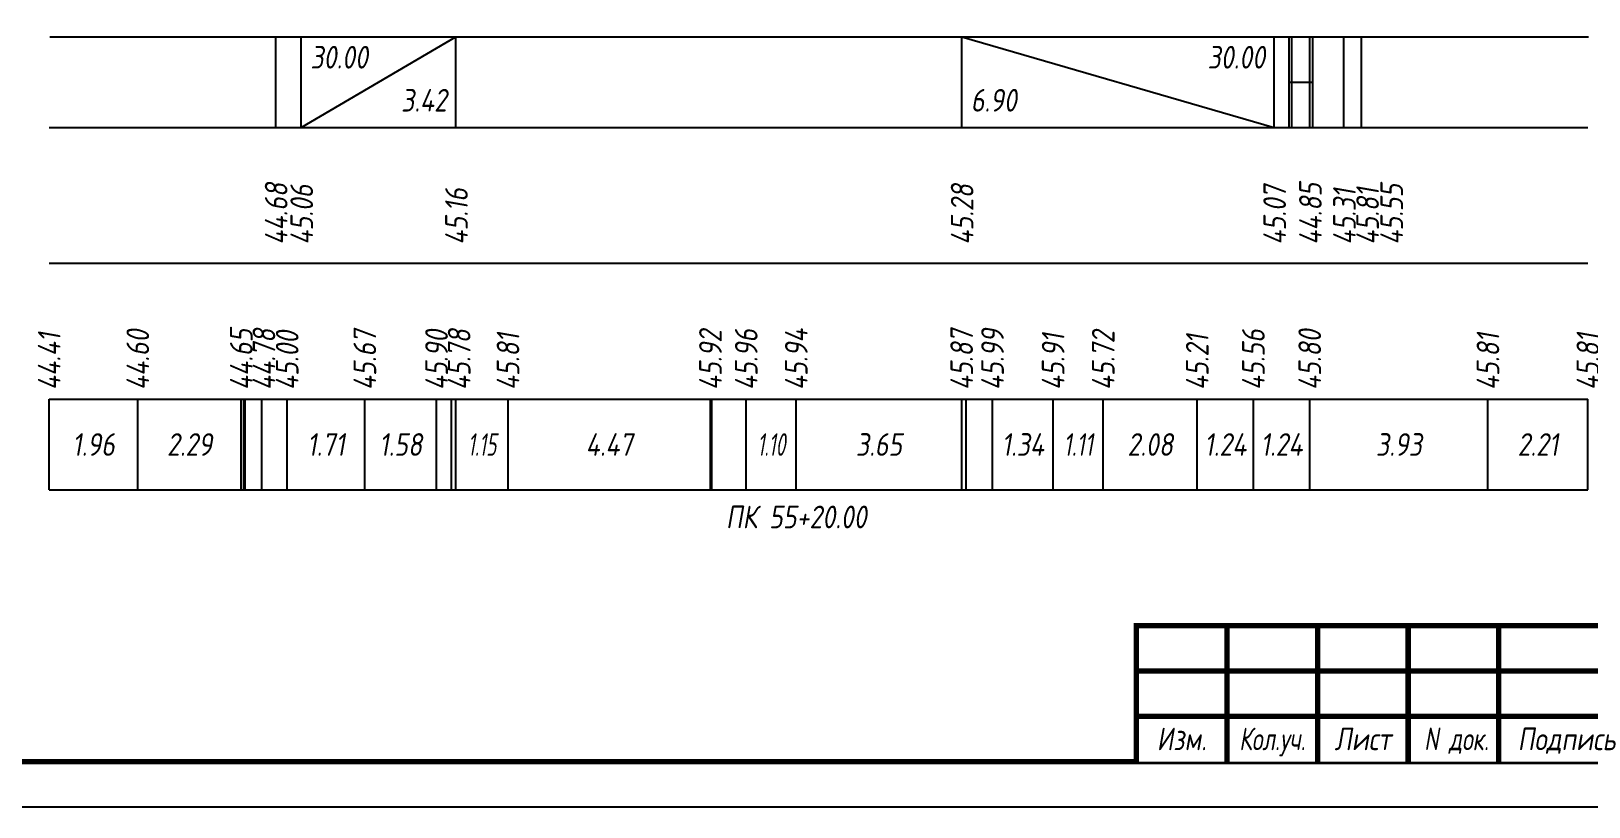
# Model space of a CAD drawing. Extents: x -717 to 1451, y -133302 to 233.
# Drawn here: x 78 to 249.9, y -86945.4 to -86859.8 of the extents above; entities that cross this region are included whole.
import ezdxf
from ezdxf.enums import TextEntityAlignment as Align

# ---------------------------------------------------------------- set-up
doc = ezdxf.new("R2010")
doc.units = 0
for name, color, linetype in [('Зарамочное оформление', 7, 'Continuous'), ('Код_510', 7, 'Continuous'), ('Код_516', 1, 'Continuous'), ('Подписи поперечников', 7, 'Continuous'), ('Таблица', 7, 'Continuous')]:
    doc.layers.add(name, color=color, linetype=linetype)
doc.styles.add('М', font='romand.shx', dxfattribs={"width": 0.8, "oblique": 10, "height": 2.5})

# ---------------------------------------------------------------- blocks, each defined once
blk = doc.blocks.new('Штамп')
at = {"linetype": 'Continuous'}
blk.add_wipeout([(199.95, -411.25), (384.95, -411.25), (384.95, -426.25), (199.95, -426.25)], dxfattribs=at).dxf.layer = 'Зарамочное оформление'
at = {"layer": 'Зарамочное оформление', "linetype": 'Continuous', "lineweight": -3, "const_width": 0.6, "flags": 128}
for points in [[(199.95, -426.25), (199.95, -411.25), (384.95, -411.25)], [(209.95, -411.25), (209.95, -426.25)], [(219.95, -411.25), (219.95, -426.25)], [(229.95, -411.25), (229.95, -426.25)], [(239.95, -411.25), (239.95, -426.25)], [(199.95, -416.25), (264.95, -416.25)], [(199.95, -421.25), (264.95, -421.25)]]:
    blk.add_lwpolyline(points, dxfattribs=at)
at = {"layer": 'Зарамочное оформление', "linetype": 'Continuous', "style": 'М', "oblique": 10}
for s, width, p in [('Изм.', 0.8, (204.95, -423.75)), ('Кол.уч.', 0.7, (214.95, -423.75)), ('Лист', 0.8, (224.95, -423.75)), ('N док.', 0.7, (235.28, -423.75)), ('Подпись', 0.8, (247.45, -423.75))]:
    blk.add_text(s, height=2.5, dxfattribs=dict(at, width=width)).set_placement(p, align=Align.MIDDLE_CENTER)
blk = doc.blocks.new('шифр')
blk.add_blockref('Штамп', (0, -86574))

msp = doc.modelspace()

# ---------------------------------------------------------------- linework, layer by layer
at = {"flags": 128}
msp.add_lwpolyline([(-30.054, -86945.421), (389.946, -86945.421), (389.946, -86648.421), (-30.054, -86648.421)], close=True, dxfattribs=at)
at = {"const_width": 0.6, "flags": 128}
msp.add_lwpolyline([(-10.054, -86940.421), (384.946, -86940.421), (384.946, -86653.421), (-10.054, -86653.421)], close=True, dxfattribs=at)
at = {"layer": 'Код_510'}
for p, q in [((79.946, -86910.421), (79.946, -86900.421)), ((89.726, -86910.421), (89.726, -86900.421)), ((101.151, -86910.421), (101.151, -86900.421)), ((101.42, -86910.421), (101.42, -86900.421)), ((101.563, -86910.421), (101.563, -86900.421)), ((103.421, -86910.421), (103.421, -86900.421)), ((106.215, -86910.421), (106.215, -86900.421)), ((114.787, -86910.421), (114.787, -86900.421)), ((122.701, -86910.421), (122.701, -86900.421)), ((124.346, -86910.421), (124.346, -86900.421)), ((124.846, -86910.421), (124.846, -86900.421)), ((130.593, -86910.421), (130.593, -86900.421)), ((152.934, -86910.421), (152.934, -86900.421)), ((153.071, -86910.421), (153.071, -86900.421)), ((156.886, -86910.421), (156.886, -86900.421)), ((162.41, -86910.421), (162.41, -86900.421)), ((180.667, -86910.421), (180.667, -86900.421)), ((181.167, -86910.421), (181.167, -86900.421)), ((184.071, -86910.421), (184.071, -86900.421)), ((190.762, -86910.421), (190.762, -86900.421)), ((196.294, -86910.421), (196.294, -86900.421)), ((206.672, -86910.421), (206.672, -86900.421)), ((212.867, -86910.421), (212.867, -86900.421)), ((219.089, -86910.421), (219.089, -86900.421)), ((238.761, -86910.421), (238.761, -86900.421)), ((249.789, -86910.421), (249.789, -86900.421))]:
    msp.add_line(p, q, dxfattribs=at)
at = {"layer": 'Код_516'}
for p, q in [((104.946, -86870.421), (104.946, -86860.421)), ((107.768, -86870.421), (107.768, -86860.421)), ((107.768, -86870.421), (124.846, -86860.421)), ((124.846, -86870.421), (124.846, -86860.421)), ((180.667, -86870.421), (180.667, -86860.421)), ((180.667, -86860.421), (215.163, -86870.421)), ((215.163, -86870.421), (215.163, -86860.421)), ((216.808, -86870.421), (216.808, -86860.421)), ((217.11, -86870.421), (217.11, -86860.421)), ((219.11, -86870.421), (219.11, -86860.421)), ((219.413, -86870.421), (219.413, -86860.421)), ((222.86, -86870.421), (222.86, -86860.421)), ((222.86, -86870.421), (222.86, -86860.421)), ((224.789, -86870.421), (224.789, -86860.421)), ((216.808, -86865.421), (217.11, -86865.421)), ((217.11, -86865.421), (219.11, -86865.421)), ((219.11, -86865.421), (219.413, -86865.421))]:
    msp.add_line(p, q, dxfattribs=at)
at = {"layer": 'Таблица'}
for p, q in [((80, -86860.421), (249.843, -86860.421)), ((79.946, -86870.421), (249.789, -86870.421)), ((79.946, -86885.421), (249.789, -86885.421)), ((79.946, -86900.421), (249.789, -86900.421)), ((79.946, -86910.421), (249.789, -86910.421))]:
    msp.add_line(p, q, dxfattribs=at)

# ---------------------------------------------------------------- texts
at = {"layer": 'Код_510', "style": 'М', "oblique": 10, "width": 0.8}
for s, p in [('44.41', (79.946, -86899.421)), ('44.60', (89.726, -86899.421)), ('44.65', (101.151, -86899.421)), ('44.78', (103.651, -86899.421)), ('45.00', (106.215, -86899.421)), ('45.67', (114.787, -86899.421)), ('45.90', (122.701, -86899.421)), ('45.78', (125.201, -86899.421)), ('45.81', (130.593, -86899.421)), ('45.92', (152.934, -86899.421)), ('45.96', (156.886, -86899.421)), ('45.94', (162.41, -86899.421)), ('45.87', (180.667, -86899.421)), ('45.99', (184.071, -86899.421)), ('45.91', (190.762, -86899.421)), ('45.72', (196.294, -86899.421)), ('45.21', (206.672, -86899.421)), ('45.56', (212.867, -86899.421)), ('45.80', (219.089, -86899.421)), ('45.81', (238.761, -86899.421)), ('45.81', (249.789, -86899.421))]:
    msp.add_text(s, height=2.5, rotation=90, dxfattribs=at).set_placement(p, align=Align.MIDDLE_LEFT)
at = {"layer": 'Код_510', "style": 'М', "oblique": 10}
for s, width, p in [('1.96', 0.8, (84.836, -86905.421)), ('2.29', 0.8, (95.439, -86905.421)), ('1.71', 0.8, (110.501, -86905.421)), ('1.58', 0.8, (118.744, -86905.421)), ('1.15', 0.6, (127.719, -86905.421)), ('4.47', 0.8, (141.763, -86905.421)), ('1.10', 0.6, (159.648, -86905.421)), ('3.65', 0.8, (171.538, -86905.421)), ('1.34', 0.8, (187.417, -86905.421)), ('1.11', 0.7, (193.528, -86905.421)), ('2.08', 0.8, (201.483, -86905.421)), ('1.24', 0.8, (209.769, -86905.421)), ('1.24', 0.8, (215.978, -86905.421)), ('3.93', 0.8, (228.925, -86905.421)), ('2.21', 0.8, (244.275, -86905.421))]:
    msp.add_text(s, height=2.5, dxfattribs=dict(at, width=width)).set_placement(p, align=Align.MIDDLE_CENTER)
at = {"layer": 'Код_516', "style": 'М', "oblique": 10, "width": 0.8}
msp.add_text('30.00', height=2.5, dxfattribs=at).set_placement((108.768, -86861.421), align=Align.TOP_LEFT)
msp.add_text('30.00', height=2.5, dxfattribs=at).set_placement((214.163, -86861.421), align=Align.TOP_RIGHT)
msp.add_text('3.42', height=2.5, dxfattribs=at).set_placement((123.846, -86869.421), align=Align.BOTTOM_RIGHT)
msp.add_text('6.90', height=2.5, dxfattribs=at).set_placement((181.667, -86869.421), align=Align.BOTTOM_LEFT)
for s, p in [('44.68', (105, -86883.371)), ('45.06', (107.822, -86883.371)), ('45.28', (180.721, -86883.371)), ('45.07', (215.217, -86883.371)), ('44.85', (219.165, -86883.371)), ('45.81', (225.474, -86883.371)), ('45.55', (228.132, -86883.371)), ('45.16', (124.9, -86883.371)), ('45.31', (222.915, -86883.371))]:
    msp.add_text(s, height=2.5, rotation=90, dxfattribs=at).set_placement(p, align=Align.MIDDLE_LEFT)
at = {"layer": 'Подписи поперечников', "style": 'М', "oblique": 10, "width": 0.8}
msp.add_text('ПК 55+20.00', height=2.5, dxfattribs=at).set_placement((162.41, -86915.421), align=Align.BOTTOM_CENTER)

# ---------------------------------------------------------------- next in the draw order: block references
msp.add_blockref('шифр', (0, 59.829))

doc.saveas('drawing.dxf')
